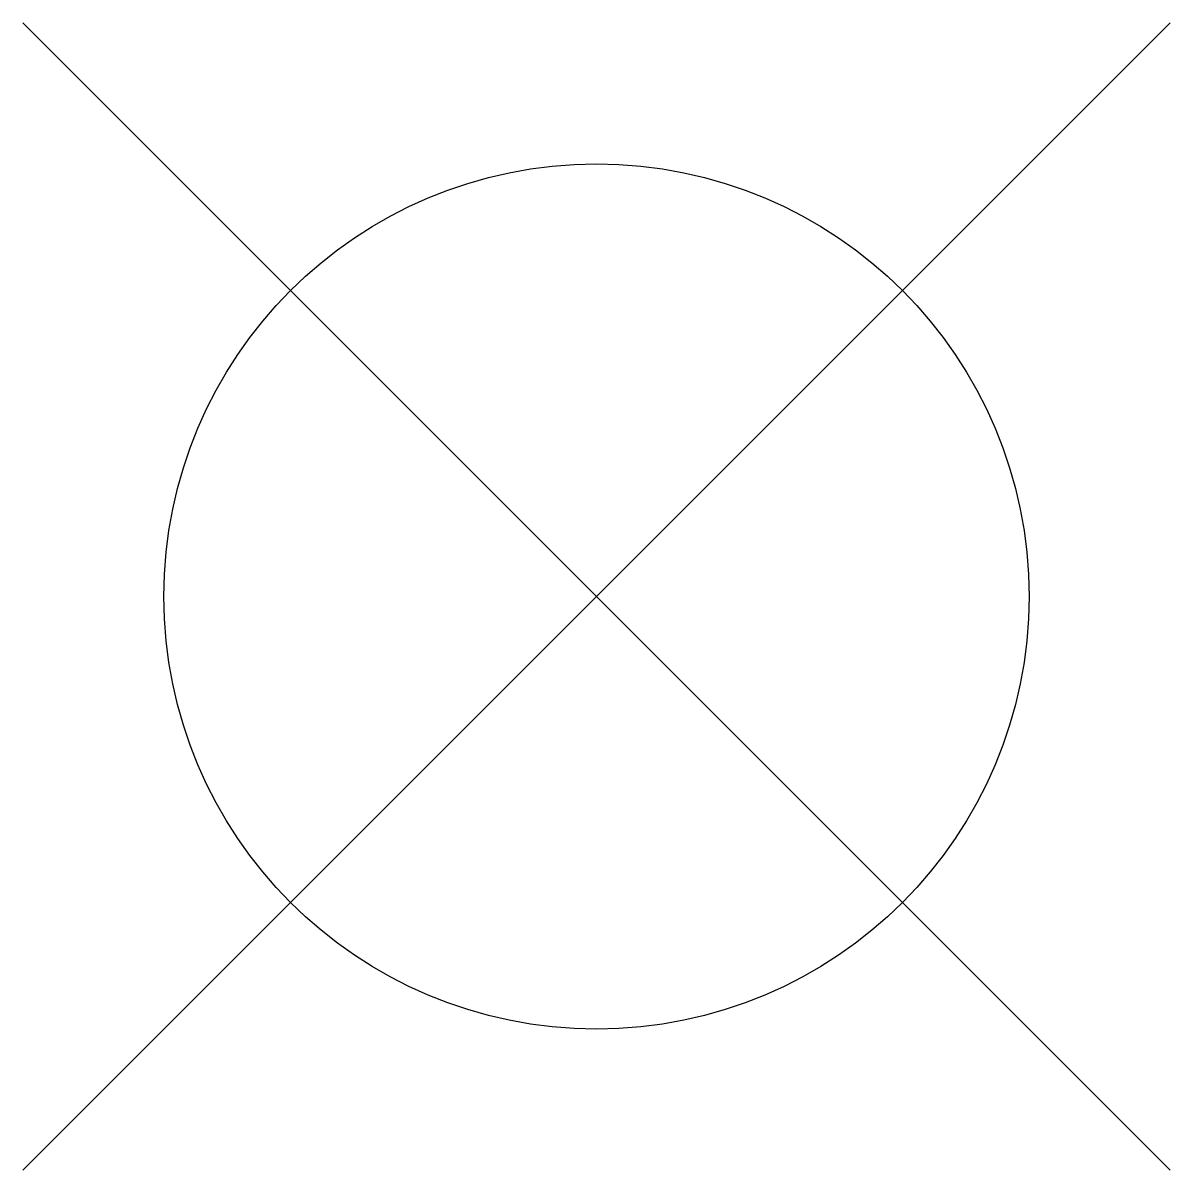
# Model space of a CAD drawing. Header units: metres. Extents: x -1.33 to 1.33, y -1.33 to 1.33.
import ezdxf

# ---------------------------------------------------------------- set-up
doc = ezdxf.new("R2010")
doc.units = ezdxf.units.M
doc.layers.get('0').update_dxf_attribs({"color": 150})

msp = doc.modelspace()

# ---------------------------------------------------------------- linework, layer by layer
for p, q in [((-0.7071, 0.7071), (0.7071, -0.7071)), ((-0.7071, -0.7071), (0.7071, 0.7071))]:
    msp.add_line(p, q)
at = {"flags": 128}
for points in [[(-1.3258, 1.3258), (1.3258, -1.3258)], [(1.3258, 1.3258), (-1.3258, -1.3258)]]:
    msp.add_lwpolyline(points, dxfattribs=at)
msp.add_circle((0, 0), 1)

doc.saveas('drawing.dxf')
